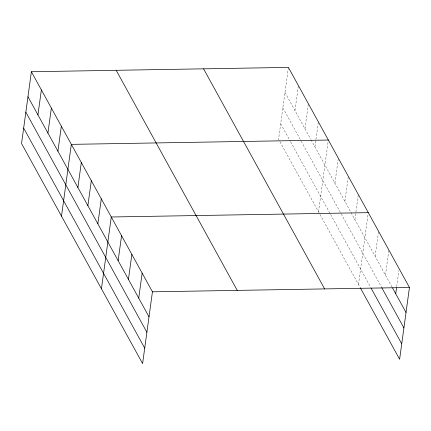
<?xml version="1.0" encoding="UTF-8"?>
<svg xmlns="http://www.w3.org/2000/svg" width="431" height="431" viewBox="0 0 431 431"><rect width="100%" height="100%" fill="white"/><g stroke="black" fill="none" stroke-linecap="round" stroke-linejoin="round"><path stroke-width="0.32" stroke-dasharray="2.15 1.62" d="M288.398 67.403L278.561 139.186L360.386 287.946M294.955 110.568L298.295 86.222M304.943 128.724L308.37 103.72M314.932 146.879L318.358 121.876M318.509 211.81L328.255 140.689M334.903 183.191L338.238 158.845M344.892 201.352L348.318 176.344M354.88 219.508L358.306 194.5M358.457 284.438L368.203 213.313M375.153 256.37L378.493 232.018M385.443 275.075L388.87 250.066M396.725 286.545L398.89 270.749M284.972 92.412L310.746 139.267M311.063 139.854L392.199 287.353M282.855 107.847L300.897 140.646M301.221 141.233L340.846 213.27M341.169 213.857L381.403 287.003M280.678 123.751L290.343 141.32M290.666 141.907L329.968 213.361M330.615 214.53L370.865 287.709"/><path stroke-width="0.65" d="M31.382 71.735L21.55 143.518L142.602 363.597L152.439 291.814L31.382 71.735L288.398 67.403L409.45 287.482L399.618 359.265L360.386 287.946M37.944 114.899L41.371 89.896M47.933 133.055L51.359 108.052M57.916 151.211L61.342 126.208M61.498 216.146L71.331 144.363L328.341 140.032M77.892 187.528L81.319 162.519M87.881 205.684L91.307 180.675M97.864 223.84L101.29 198.831M101.447 288.77L111.279 216.987L368.289 212.655M118.142 260.701L121.569 235.692M128.433 279.407L131.859 254.398M138.723 298.112L142.149 273.109M395.733 293.78L396.547 287.86M152.439 291.814L409.45 287.482M392.517 287.935L406.024 312.486M381.721 287.59L403.912 327.926M371.183 288.291L401.73 343.825M203.583 68.836L324.635 288.91M116.198 70.307L237.249 290.381M27.956 96.743L149.013 316.817M25.844 112.179L146.896 332.258M23.662 128.082L144.719 348.156"/></g></svg>
